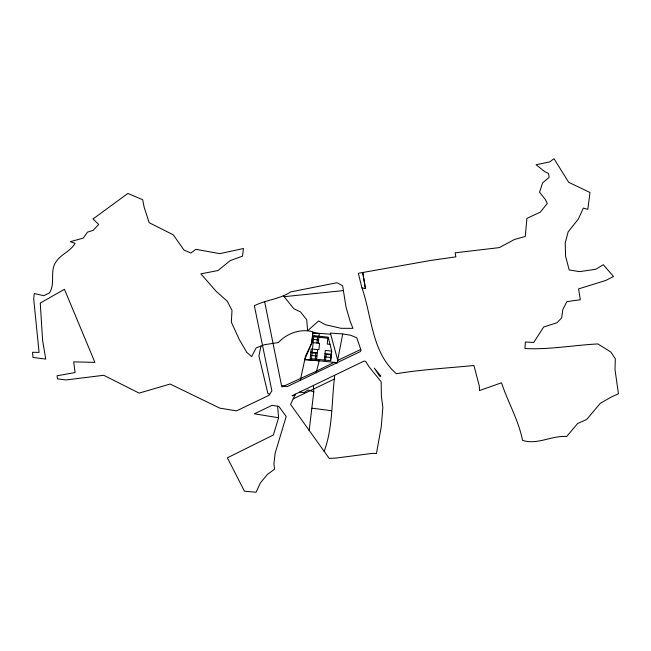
<?xml version="1.0" encoding="UTF-8"?>
<svg xmlns="http://www.w3.org/2000/svg" width="651" height="651" viewBox="0 0 651 651"><rect width="100%" height="100%" fill="white"/><g stroke="black" fill="none" stroke-linecap="round" stroke-linejoin="round"><path stroke-width="0.98" d="M334.655 375.432L334.329 379.069C331.546 403.213 332.734 428.228 324.174 451.371L329.219 458.41L336.014 458.06L372.339 453.381L376.449 453.478L381.266 426.682L382.853 407.453L381.364 396.085L381.16 381.755L368.767 366.432L365.846 361.525L364.194 361.02L292.063 395.735L294.765 395.474L295.399 394.148L290.574 404.401L324.174 451.371M264.648 301.738L281.525 385.522L287.042 386.694L360.288 351.605L361.012 350.214L356.797 337.812L350.637 335.224L342.735 333.971L337.177 362.688L304.839 359.303L311.813 342.865L312.895 331.758C300.323 328.405 287.115 333.271 278.319 342.54L264.501 344.713L256.16 347.886L251.66 356.561L246.77 352.329L239.242 339.448L231.357 322.172L231.992 310.389L227.329 301.267L215.961 291.127L200.89 273.851L217.987 270.539L230.267 260.587L242.514 256.152L243.433 248.519L219.753 253.646L195.853 249.317L190.963 253.011L184.078 250.171L173.264 234.824L149.201 222.699L144.164 207.295L142.667 199.727L127.881 193.445L93.003 218.98L98.692 224.375L93.223 230.308L87.503 232.138L83.222 238.12L70.284 241.692L75.077 243.311C70.861 251.123 61.194 254.045 56.214 261.539C49.248 270.873 55.807 283.535 49.386 292.958L43.739 295.692L34.291 293.544L33.697 298.866L39.076 352.394L32.55 352.281L32.965 357.415L45.741 359.083L42.592 340.237L40.256 303.057L64.441 289.288L94.916 362.395L73.709 361.85L75.052 372.551L57.109 375.773L57.402 378.858L66.052 379.948L103.712 375.285L139.127 393.114L170.139 384.033L219.745 408.12L236.5 410.871L269.083 395.271L271.89 390.86L254.338 305.71C266.104 299.859 279.727 299.208 290.81 291.884L337.006 282.713L342.621 285.765L346.047 307.166L350.214 321.513L352.964 328.34L341.051 328.316L325.492 324.743L318.599 320.943L307.597 330.773L306.727 319.763L300.461 311.894L293.813 308.696L283.372 295.684M311.463 358.693L313.863 335.688L328.194 337.185L331.571 350.547L330.513 360.687M315.247 359.092L315.857 353.273L312.065 352.875M316.931 342.979L317.542 337.145M316.598 359.254L317.607 349.603M318.282 343.175L319.291 333.524L312.862 332.856L311.853 342.499L319.568 343.305L318.9 349.742L311.178 348.936L310.169 358.579L330.749 360.735L331.758 351.084L325.329 350.409L324.32 360.06M325.541 360.166L326.151 354.347L331.123 354.868M327.835 338.219L327.225 344.053L330.008 344.346M313.391 385.555L313.782 391.821L309.176 430.539M260.945 346.063L258.927 356.016L267.854 393.424L269.693 394.327M311.813 342.865L305.539 356.121L300.29 380.371M316.174 372.86L319.185 360.8L304.725 359.808M342.735 333.971L330.374 333.084L337.779 360.402L337.096 363.006L334.028 362.355L316.557 371.127L284.023 386.059L281.859 386.938L281.525 385.522M278.604 417.763L273.347 434.998L227.386 457.816L244.442 491.18L256.071 492.254L260.441 482.83L267.349 474.498L274.592 469.168L273.908 463.903L275.137 453.259L286.204 416.469L278.848 406.379L271.931 405.386L254.354 413.792L278.604 417.763L277.619 406.2M293.178 398.868L334.329 379.069M337.779 360.402L360.687 349.449M284.137 296.685L343.394 290.606M312.789 332.848L330.675 334.215M312.521 336.071L318.957 336.746M313.749 336.754L328.47 338.292M312.187 339.285L318.616 339.96M310.844 352.15L317.273 352.818M324.995 353.631L331.424 354.299M310.503 355.365L316.939 356.04M324.654 356.846L331.09 357.513M311.992 408.201L331.652 410.7M299.704 392.073L304.025 392.667L308.013 389.957L313.782 391.821M361.98 287.905C371.973 316.622 371.64 352.394 396.402 373.715C422.068 369.451 448.108 368.075 473.936 365.488L479.339 386.149L479.486 390.559L501.506 382.796C507.918 402.253 518.562 420.18 522.558 440.369C537.27 445.203 551.649 435.389 566.687 436.495L577.616 423.532L586.689 419.464L600.303 403.311L611.663 396.841L618.45 393.733L614.992 369.556L615.333 358.782L610.915 352.101L597.943 343.931C573.604 345.168 549.379 349.823 524.958 348.537L525.381 341.987L533.714 342.491L543.666 327.014L556.987 322.741L561.65 317.924L562.765 309.73L566.866 301.641L580.318 299.737L578.601 288.898L605.812 280.435L613.527 276.504L603.29 264.705L595.795 269.286L579.561 271.622L569.21 269.962L565.597 256.266L565.198 242.888L568.193 231.78L578.365 219.029L583.312 208.1L587.829 209.337L589.993 192.484L568.689 182.313L554.017 158.746L549.542 161.969L536.098 164.736L544.578 171.538L548.606 173.557L549.11 177.406L542.641 182.841L539.524 192.24L545.302 199.401L547.288 203.397L540.346 212.112L526.928 218.37L525.259 236.476L514.363 239.519L499.35 247.608L455.163 252.791L455.871 256.852L430.571 260.473L358.319 273.282L361.948 287.913L365.455 288.58L362.737 272.492L365.423 288.588M380.762 376.042L379.623 376.221L374.341 368.149L380.762 376.042"/></g></svg>
